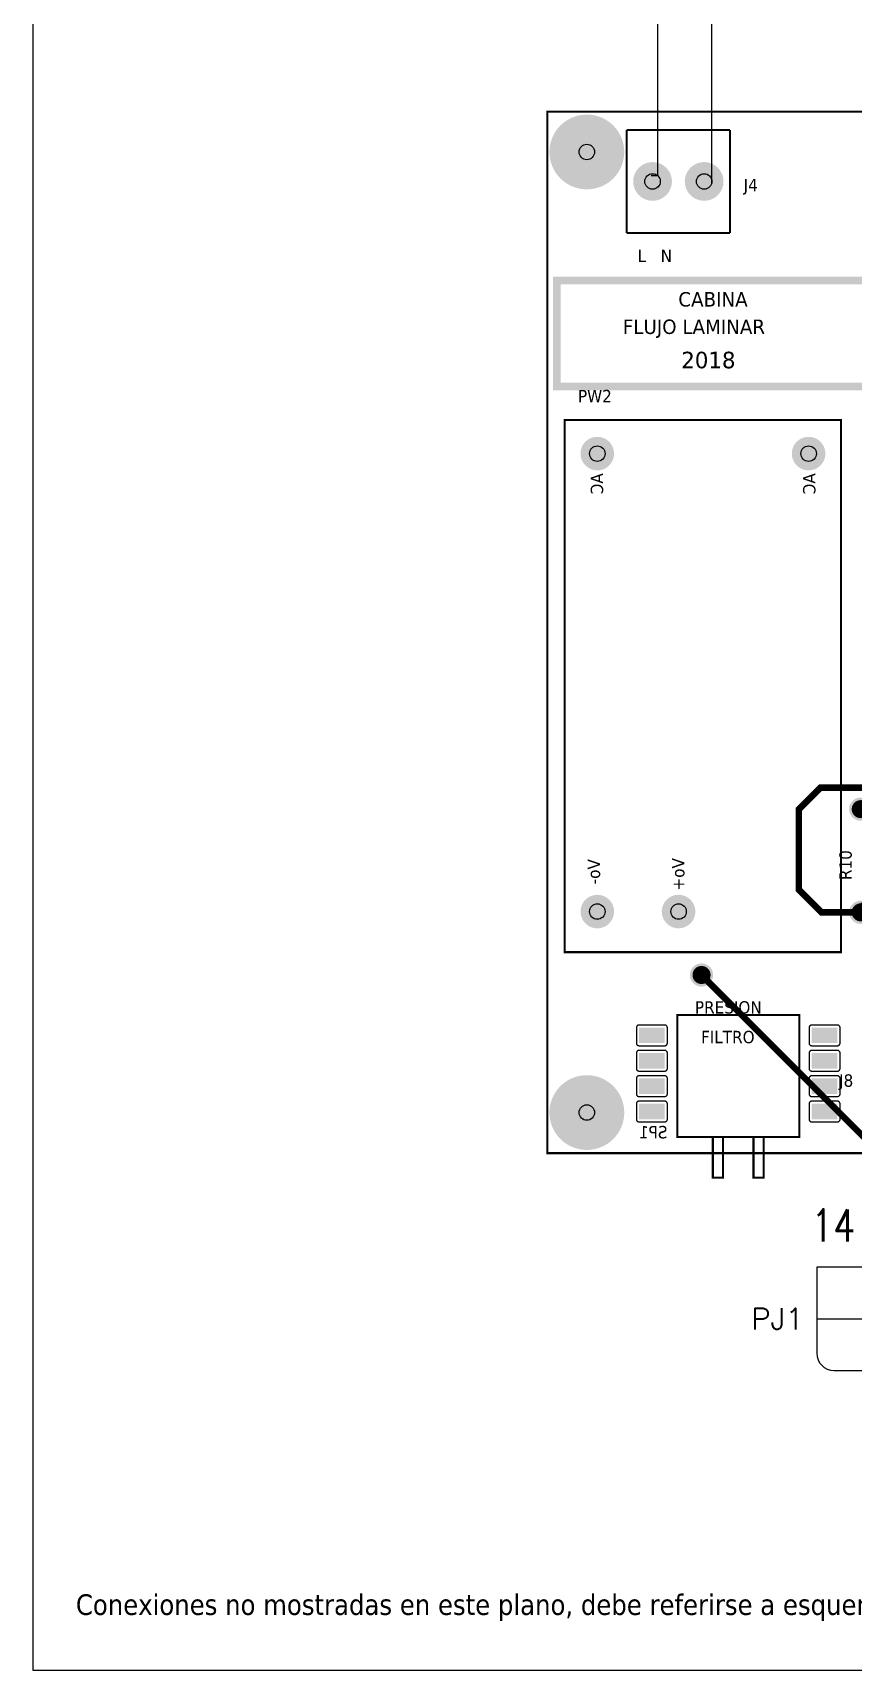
# Model space of a CAD drawing. Header units: millimetres. Extents: x 123.5 to 144.3, y 105.4 to 121.6.
# Drawn here: x 123.51 to 128.27, y 105.41 to 114.93 of the extents above; entities that cross this region are included whole.
import ezdxf
from ezdxf.enums import TextEntityAlignment as Align

# ---------------------------------------------------------------- set-up
doc = ezdxf.new("R2010")
doc.units = ezdxf.units.MM
for name, color, linetype in [('BLK_12AWG', 7, 'Continuous'), ('DESC', 250, 'Continuous'), ('MISC', 7, 'Continuous'), ('SYMS', 7, 'Continuous'), ('TAGS', 250, 'Continuous'), ('TERMS', 250, 'Continuous'), ('WIRES', 7, 'Continuous')]:
    doc.layers.add(name, color=color, linetype=linetype)
doc.layers.add('WIRENO', color=7, linetype='Continuous', true_color=0x000000)
doc.styles.get("Standard").update_dxf_attribs({"font": 'tahoma.ttf'})
doc.styles.add('WD', font='romans.shx')

# ---------------------------------------------------------------- blocks, each defined once
blk = doc.blocks.new('RPAD')
blk.add_trace([(-0.5, -0.5), (-0.5, 0.5), (0.5, -0.5), (0.5, 0.5)])
blk = doc.blocks.new('EPAD')
at = {"const_width": 0.5}
blk.add_lwpolyline([(-0.25, 0, 1), (0.25, 0, 1)], format="xyb", close=True, dxfattribs=at)
blk = doc.blocks.new('tarjetaconvariacion')
for points, const_width in [([(127.847, 109.7465), (133.0405, 109.7465), (133.0405, 113.7851), (127.847, 113.7851), (127.847, 109.7465)], 0.008), ([(127.847, 109.7465), (133.0405, 109.7465), (133.0405, 113.7851), (127.847, 113.7851), (127.847, 109.7465)], 0.008), ([(127.847, 109.7465), (133.0405, 109.7465), (133.0405, 113.7851), (127.847, 113.7851), (127.847, 109.7465)], 0.008), ([(128.1551, 113.7141), (128.1551, 113.3141)], 0.008), ([(128.1551, 113.7141), (128.5551, 113.7141)], 0.008), ([(128.1551, 113.7141), (128.1551, 113.3141)], 0.008), ([(128.1551, 113.7141), (128.5551, 113.7141)], 0.008), ([(128.1551, 113.7141), (128.1551, 113.3141)], 0.008), ([(128.1551, 113.7141), (128.5551, 113.7141)], 0.008), ([(128.5551, 113.7141), (128.5551, 113.3141)], 0.008), ([(128.5551, 113.7141), (128.5551, 113.3141)], 0.008), ([(128.5551, 113.7141), (128.5551, 113.3141)], 0.008), ([(128.1551, 113.3141), (128.5551, 113.3141)], 0.008), ([(128.1551, 113.3141), (128.5551, 113.3141)], 0.008), ([(128.1551, 113.3141), (128.5551, 113.3141)], 0.008), ([(127.8837, 112.7191), (129.1426, 112.7191), (129.1426, 113.1301), (127.8837, 113.1301), (127.8837, 112.7191)], 0.03), ([(127.8837, 112.7191), (129.1426, 112.7191), (129.1426, 113.1301), (127.8837, 113.1301), (127.8837, 112.7191)], 0.03), ([(127.8837, 112.7191), (129.1426, 112.7191), (129.1426, 113.1301), (127.8837, 113.1301), (127.8837, 112.7191)], 0.03), ([(127.915, 110.5258), (128.9859, 110.5258), (128.9859, 112.5888), (127.915, 112.5888), (127.915, 110.5258)], 0.008), ([(127.915, 110.5258), (128.9859, 110.5258), (128.9859, 112.5888), (127.915, 112.5888), (127.915, 110.5258)], 0.008), ([(127.915, 110.5258), (128.9859, 110.5258), (128.9859, 112.5888), (127.915, 112.5888), (127.915, 110.5258)], 0.008), ([(129.3411, 110.6874), (129.0775, 110.6874), (129.0679, 110.697), (129.062, 110.6804), (128.9097, 110.6804), (128.822, 110.768), (128.822, 111.0798), (128.906, 111.1638), (129.1495, 111.1638), (129.2154, 111.2298), (129.2154, 111.2864), (129.214, 111.2879)], 0.025), ([(128.4449, 110.4374), (129.0788, 109.8036), (129.5351, 109.8036)], 0.025), ([(128.3509, 109.8095), (128.8234, 109.8095), (128.8234, 110.282), (128.3509, 110.282), (128.3509, 109.8095)], 0.008), ([(128.3509, 109.8095), (128.8234, 109.8095), (128.8234, 110.282), (128.3509, 110.282), (128.3509, 109.8095)], 0.008), ([(128.3509, 109.8095), (128.8234, 109.8095), (128.8234, 110.282), (128.3509, 110.282), (128.3509, 109.8095)], 0.008), ([(128.4887, 109.652), (128.5281, 109.652), (128.5281, 109.8095), (128.4887, 109.8095), (128.4887, 109.652)], 0.008), ([(128.4887, 109.652), (128.5281, 109.652), (128.5281, 109.8095), (128.4887, 109.8095), (128.4887, 109.652)], 0.008), ([(128.4887, 109.652), (128.5281, 109.652), (128.5281, 109.8095), (128.4887, 109.8095), (128.4887, 109.652)], 0.008), ([(128.6462, 109.652), (128.6856, 109.652), (128.6856, 109.8095), (128.6462, 109.8095), (128.6462, 109.652)], 0.008), ([(128.6462, 109.652), (128.6856, 109.652), (128.6856, 109.8095), (128.6462, 109.8095), (128.6462, 109.652)], 0.008), ([(128.6462, 109.652), (128.6856, 109.652), (128.6856, 109.8095), (128.6462, 109.8095), (128.6462, 109.652)], 0.008)]:
    blk.add_lwpolyline(points, dxfattribs=dict(const_width=const_width))
for points in [[(128.3125, 110.1732), (128.3125, 110.2332), (128.3125, 110.2343), (128.3123, 110.2353), (128.3121, 110.2362), (128.3117, 110.2371), (128.3113, 110.238), (128.3108, 110.2388), (128.3103, 110.2396), (128.3096, 110.2403), (128.3089, 110.241), (128.3081, 110.2415), (128.3073, 110.242), (128.3064, 110.2424), (128.3055, 110.2428), (128.3045, 110.243), (128.3035, 110.2432), (128.3025, 110.2432), (128.2025, 110.2432), (128.2015, 110.2432), (128.2005, 110.243), (128.1995, 110.2428), (128.1986, 110.2424), (128.1977, 110.242), (128.1969, 110.2415), (128.1961, 110.241), (128.1954, 110.2403), (128.1948, 110.2396), (128.1942, 110.2388), (128.1937, 110.238), (128.1933, 110.2371), (128.1929, 110.2362), (128.1927, 110.2353), (128.1926, 110.2343), (128.1925, 110.2332), (128.1925, 110.1732), (128.1926, 110.1722), (128.1927, 110.1712), (128.1929, 110.1702), (128.1933, 110.1693), (128.1937, 110.1684), (128.1942, 110.1676), (128.1948, 110.1668), (128.1954, 110.1661), (128.1961, 110.1655), (128.1969, 110.1649), (128.1977, 110.1644), (128.1986, 110.164), (128.1995, 110.1637), (128.2005, 110.1634), (128.2015, 110.1633), (128.2025, 110.1632), (128.3025, 110.1632), (128.3035, 110.1633), (128.3045, 110.1634), (128.3055, 110.1637), (128.3064, 110.164), (128.3073, 110.1644), (128.3081, 110.1649), (128.3089, 110.1655), (128.3096, 110.1661), (128.3103, 110.1668), (128.3108, 110.1676), (128.3113, 110.1684), (128.3117, 110.1693), (128.3121, 110.1702), (128.3123, 110.1712), (128.3125, 110.1722), (128.3125, 110.1732)], [(128.9818, 110.1732), (128.9818, 110.2332), (128.9817, 110.2343), (128.9816, 110.2353), (128.9814, 110.2362), (128.981, 110.2371), (128.9806, 110.238), (128.9801, 110.2388), (128.9795, 110.2396), (128.9789, 110.2403), (128.9782, 110.241), (128.9774, 110.2415), (128.9766, 110.242), (128.9757, 110.2424), (128.9748, 110.2428), (128.9738, 110.243), (128.9728, 110.2432), (128.9718, 110.2432), (128.8718, 110.2432), (128.8708, 110.2432), (128.8697, 110.243), (128.8688, 110.2428), (128.8679, 110.2424), (128.867, 110.242), (128.8662, 110.2415), (128.8654, 110.241), (128.8647, 110.2403), (128.864, 110.2396), (128.8635, 110.2388), (128.863, 110.238), (128.8626, 110.2371), (128.8622, 110.2362), (128.862, 110.2353), (128.8618, 110.2343), (128.8618, 110.2332), (128.8618, 110.1732), (128.8618, 110.1722), (128.862, 110.1712), (128.8622, 110.1702), (128.8626, 110.1693), (128.863, 110.1684), (128.8635, 110.1676), (128.864, 110.1668), (128.8647, 110.1661), (128.8654, 110.1655), (128.8662, 110.1649), (128.867, 110.1644), (128.8679, 110.164), (128.8688, 110.1637), (128.8697, 110.1634), (128.8708, 110.1633), (128.8718, 110.1632), (128.9718, 110.1632), (128.9728, 110.1633), (128.9738, 110.1634), (128.9748, 110.1637), (128.9757, 110.164), (128.9766, 110.1644), (128.9774, 110.1649), (128.9782, 110.1655), (128.9789, 110.1661), (128.9795, 110.1668), (128.9801, 110.1676), (128.9806, 110.1684), (128.981, 110.1693), (128.9814, 110.1702), (128.9816, 110.1712), (128.9817, 110.1722), (128.9818, 110.1732)], [(128.3125, 110.0748), (128.3125, 110.1348), (128.3125, 110.1358), (128.3123, 110.1368), (128.3121, 110.1378), (128.3117, 110.1387), (128.3113, 110.1396), (128.3108, 110.1404), (128.3103, 110.1412), (128.3096, 110.1419), (128.3089, 110.1425), (128.3081, 110.1431), (128.3073, 110.1436), (128.3064, 110.144), (128.3055, 110.1443), (128.3045, 110.1446), (128.3035, 110.1447), (128.3025, 110.1448), (128.2025, 110.1448), (128.2015, 110.1447), (128.2005, 110.1446), (128.1995, 110.1443), (128.1986, 110.144), (128.1977, 110.1436), (128.1969, 110.1431), (128.1961, 110.1425), (128.1954, 110.1419), (128.1948, 110.1412), (128.1942, 110.1404), (128.1937, 110.1396), (128.1933, 110.1387), (128.1929, 110.1378), (128.1927, 110.1368), (128.1926, 110.1358), (128.1925, 110.1348), (128.1925, 110.0748), (128.1926, 110.0737), (128.1927, 110.0727), (128.1929, 110.0718), (128.1933, 110.0709), (128.1937, 110.07), (128.1942, 110.0692), (128.1948, 110.0684), (128.1954, 110.0677), (128.1961, 110.067), (128.1969, 110.0665), (128.1977, 110.066), (128.1986, 110.0656), (128.1995, 110.0652), (128.2005, 110.065), (128.2015, 110.0648), (128.2025, 110.0648), (128.3025, 110.0648), (128.3035, 110.0648), (128.3045, 110.065), (128.3055, 110.0652), (128.3064, 110.0656), (128.3073, 110.066), (128.3081, 110.0665), (128.3089, 110.067), (128.3096, 110.0677), (128.3103, 110.0684), (128.3108, 110.0692), (128.3113, 110.07), (128.3117, 110.0709), (128.3121, 110.0718), (128.3123, 110.0727), (128.3125, 110.0737), (128.3125, 110.0748)], [(128.9818, 110.0748), (128.9818, 110.1348), (128.9817, 110.1358), (128.9816, 110.1368), (128.9814, 110.1378), (128.981, 110.1387), (128.9806, 110.1396), (128.9801, 110.1404), (128.9795, 110.1412), (128.9789, 110.1419), (128.9782, 110.1425), (128.9774, 110.1431), (128.9766, 110.1436), (128.9757, 110.144), (128.9748, 110.1443), (128.9738, 110.1446), (128.9728, 110.1447), (128.9718, 110.1448), (128.8718, 110.1448), (128.8708, 110.1447), (128.8697, 110.1446), (128.8688, 110.1443), (128.8679, 110.144), (128.867, 110.1436), (128.8662, 110.1431), (128.8654, 110.1425), (128.8647, 110.1419), (128.864, 110.1412), (128.8635, 110.1404), (128.863, 110.1396), (128.8626, 110.1387), (128.8622, 110.1378), (128.862, 110.1368), (128.8618, 110.1358), (128.8618, 110.1348), (128.8618, 110.0748), (128.8618, 110.0737), (128.862, 110.0727), (128.8622, 110.0718), (128.8626, 110.0709), (128.863, 110.07), (128.8635, 110.0692), (128.864, 110.0684), (128.8647, 110.0677), (128.8654, 110.067), (128.8662, 110.0665), (128.867, 110.066), (128.8679, 110.0656), (128.8688, 110.0652), (128.8697, 110.065), (128.8708, 110.0648), (128.8718, 110.0648), (128.9718, 110.0648), (128.9728, 110.0648), (128.9738, 110.065), (128.9748, 110.0652), (128.9757, 110.0656), (128.9766, 110.066), (128.9774, 110.0665), (128.9782, 110.067), (128.9789, 110.0677), (128.9795, 110.0684), (128.9801, 110.0692), (128.9806, 110.07), (128.981, 110.0709), (128.9814, 110.0718), (128.9816, 110.0727), (128.9817, 110.0737), (128.9818, 110.0748)], [(128.3125, 109.9764), (128.3125, 110.0364), (128.3125, 110.0374), (128.3123, 110.0384), (128.3121, 110.0394), (128.3117, 110.0403), (128.3113, 110.0412), (128.3108, 110.042), (128.3103, 110.0428), (128.3096, 110.0435), (128.3089, 110.0441), (128.3081, 110.0447), (128.3073, 110.0452), (128.3064, 110.0456), (128.3055, 110.0459), (128.3045, 110.0462), (128.3035, 110.0463), (128.3025, 110.0464), (128.2025, 110.0464), (128.2015, 110.0463), (128.2005, 110.0462), (128.1995, 110.0459), (128.1986, 110.0456), (128.1977, 110.0452), (128.1969, 110.0447), (128.1961, 110.0441), (128.1954, 110.0435), (128.1948, 110.0428), (128.1942, 110.042), (128.1937, 110.0412), (128.1933, 110.0403), (128.1929, 110.0394), (128.1927, 110.0384), (128.1926, 110.0374), (128.1925, 110.0364), (128.1925, 109.9764), (128.1926, 109.9753), (128.1927, 109.9743), (128.1929, 109.9733), (128.1933, 109.9724), (128.1937, 109.9715), (128.1942, 109.9707), (128.1948, 109.97), (128.1954, 109.9693), (128.1961, 109.9686), (128.1969, 109.968), (128.1977, 109.9675), (128.1986, 109.9671), (128.1995, 109.9668), (128.2005, 109.9666), (128.2015, 109.9664), (128.2025, 109.9664), (128.3025, 109.9664), (128.3035, 109.9664), (128.3045, 109.9666), (128.3055, 109.9668), (128.3064, 109.9671), (128.3073, 109.9675), (128.3081, 109.968), (128.3089, 109.9686), (128.3096, 109.9693), (128.3103, 109.97), (128.3108, 109.9707), (128.3113, 109.9715), (128.3117, 109.9724), (128.3121, 109.9733), (128.3123, 109.9743), (128.3125, 109.9753), (128.3125, 109.9764)], [(128.9818, 109.9764), (128.9818, 110.0364), (128.9817, 110.0374), (128.9816, 110.0384), (128.9814, 110.0394), (128.981, 110.0403), (128.9806, 110.0412), (128.9801, 110.042), (128.9795, 110.0428), (128.9789, 110.0435), (128.9782, 110.0441), (128.9774, 110.0447), (128.9766, 110.0452), (128.9757, 110.0456), (128.9748, 110.0459), (128.9738, 110.0462), (128.9728, 110.0463), (128.9718, 110.0464), (128.8718, 110.0464), (128.8708, 110.0463), (128.8697, 110.0462), (128.8688, 110.0459), (128.8679, 110.0456), (128.867, 110.0452), (128.8662, 110.0447), (128.8654, 110.0441), (128.8647, 110.0435), (128.864, 110.0428), (128.8635, 110.042), (128.863, 110.0412), (128.8626, 110.0403), (128.8622, 110.0394), (128.862, 110.0384), (128.8618, 110.0374), (128.8618, 110.0364), (128.8618, 109.9764), (128.8618, 109.9753), (128.862, 109.9743), (128.8622, 109.9733), (128.8626, 109.9724), (128.863, 109.9715), (128.8635, 109.9707), (128.864, 109.97), (128.8647, 109.9693), (128.8654, 109.9686), (128.8662, 109.968), (128.867, 109.9675), (128.8679, 109.9671), (128.8688, 109.9668), (128.8697, 109.9666), (128.8708, 109.9664), (128.8718, 109.9664), (128.9718, 109.9664), (128.9728, 109.9664), (128.9738, 109.9666), (128.9748, 109.9668), (128.9757, 109.9671), (128.9766, 109.9675), (128.9774, 109.968), (128.9782, 109.9686), (128.9789, 109.9693), (128.9795, 109.97), (128.9801, 109.9707), (128.9806, 109.9715), (128.981, 109.9724), (128.9814, 109.9733), (128.9816, 109.9743), (128.9817, 109.9753), (128.9818, 109.9764)], [(128.3125, 109.8779), (128.3125, 109.9379), (128.3125, 109.939), (128.3123, 109.94), (128.3121, 109.9409), (128.3117, 109.9419), (128.3113, 109.9427), (128.3108, 109.9436), (128.3103, 109.9443), (128.3096, 109.945), (128.3089, 109.9457), (128.3081, 109.9463), (128.3073, 109.9467), (128.3064, 109.9472), (128.3055, 109.9475), (128.3045, 109.9477), (128.3035, 109.9479), (128.3025, 109.9479), (128.2025, 109.9479), (128.2015, 109.9479), (128.2005, 109.9477), (128.1995, 109.9475), (128.1986, 109.9472), (128.1977, 109.9467), (128.1969, 109.9463), (128.1961, 109.9457), (128.1954, 109.945), (128.1948, 109.9443), (128.1942, 109.9436), (128.1937, 109.9427), (128.1933, 109.9419), (128.1929, 109.9409), (128.1927, 109.94), (128.1926, 109.939), (128.1925, 109.9379), (128.1925, 109.8779), (128.1926, 109.8769), (128.1927, 109.8759), (128.1929, 109.8749), (128.1933, 109.874), (128.1937, 109.8731), (128.1942, 109.8723), (128.1948, 109.8715), (128.1954, 109.8708), (128.1961, 109.8702), (128.1969, 109.8696), (128.1977, 109.8691), (128.1986, 109.8687), (128.1995, 109.8684), (128.2005, 109.8681), (128.2015, 109.868), (128.2025, 109.8679), (128.3025, 109.8679), (128.3035, 109.868), (128.3045, 109.8681), (128.3055, 109.8684), (128.3064, 109.8687), (128.3073, 109.8691), (128.3081, 109.8696), (128.3089, 109.8702), (128.3096, 109.8708), (128.3103, 109.8715), (128.3108, 109.8723), (128.3113, 109.8731), (128.3117, 109.874), (128.3121, 109.8749), (128.3123, 109.8759), (128.3125, 109.8769), (128.3125, 109.8779)], [(128.9818, 109.8779), (128.9818, 109.9379), (128.9817, 109.939), (128.9816, 109.94), (128.9814, 109.9409), (128.981, 109.9419), (128.9806, 109.9427), (128.9801, 109.9436), (128.9795, 109.9443), (128.9789, 109.945), (128.9782, 109.9457), (128.9774, 109.9463), (128.9766, 109.9467), (128.9757, 109.9472), (128.9748, 109.9475), (128.9738, 109.9477), (128.9728, 109.9479), (128.9718, 109.9479), (128.8718, 109.9479), (128.8708, 109.9479), (128.8697, 109.9477), (128.8688, 109.9475), (128.8679, 109.9472), (128.867, 109.9467), (128.8662, 109.9463), (128.8654, 109.9457), (128.8647, 109.945), (128.864, 109.9443), (128.8635, 109.9436), (128.863, 109.9427), (128.8626, 109.9419), (128.8622, 109.9409), (128.862, 109.94), (128.8618, 109.939), (128.8618, 109.9379), (128.8618, 109.8779), (128.8618, 109.8769), (128.862, 109.8759), (128.8622, 109.8749), (128.8626, 109.874), (128.863, 109.8731), (128.8635, 109.8723), (128.864, 109.8715), (128.8647, 109.8708), (128.8654, 109.8702), (128.8662, 109.8696), (128.867, 109.8691), (128.8679, 109.8687), (128.8688, 109.8684), (128.8697, 109.8681), (128.8708, 109.868), (128.8718, 109.8679), (128.9718, 109.8679), (128.9728, 109.868), (128.9738, 109.8681), (128.9748, 109.8684), (128.9757, 109.8687), (128.9766, 109.8691), (128.9774, 109.8696), (128.9782, 109.8702), (128.9789, 109.8708), (128.9795, 109.8715), (128.9801, 109.8723), (128.9806, 109.8731), (128.981, 109.874), (128.9814, 109.8749), (128.9816, 109.8759), (128.9817, 109.8769), (128.9818, 109.8779)]]:
    blk.add_lwpolyline(points, close=True)
for centre, radius in [((128.0005, 113.6284), 0.03), ((128.2551, 113.5141), 0.03), ((128.4551, 113.5141), 0.03), ((128.041, 112.4589), 0.03), ((128.8599, 112.4589), 0.03), ((128.041, 110.6833), 0.03), ((128.356, 110.6833), 0.03), ((128.4449, 110.4374), 0.025), ((128.0005, 109.904), 0.03)]:
    blk.add_circle(centre, radius)
for p, xscale, yscale in [((128.0005, 113.6284), 0.29, 0.29), ((128.0005, 113.6284), 0.25, 0.25), ((128.2551, 113.5141), 0.15, 0.15), ((128.4551, 113.5141), 0.15, 0.15), ((128.2551, 113.5141), 0.12, 0.12), ((128.4551, 113.5141), 0.12, 0.12), ((128.041, 112.4589), 0.13, 0.13), ((128.041, 112.4589), 0.1, 0.1), ((128.8599, 112.4589), 0.13, 0.13), ((128.8599, 112.4589), 0.1, 0.1), ((129.062, 111.0804), 0.09, 0.09), ((129.062, 111.0804), 0.07, 0.07), ((128.041, 110.6833), 0.13, 0.13), ((128.041, 110.6833), 0.1, 0.1), ((128.356, 110.6833), 0.13, 0.13), ((128.356, 110.6833), 0.1, 0.1), ((129.062, 110.6804), 0.09, 0.09), ((129.062, 110.6804), 0.07, 0.07), ((128.4449, 110.4374), 0.09, 0.09), ((128.4449, 110.4374), 0.07, 0.07), ((128.0005, 109.904), 0.29, 0.29), ((128.0005, 109.904), 0.25, 0.25)]:
    blk.add_blockref('EPAD', p, dxfattribs=dict(xscale=xscale, yscale=yscale))
at = {"xscale": 0.06, "yscale": 0.1, "rotation": 270}
for p in [(128.2525, 110.2032), (128.9218, 110.2032), (128.2525, 110.1048), (128.9218, 110.1048), (128.2525, 110.0064), (128.9218, 110.0064), (128.2525, 109.9079), (128.9218, 109.9079)]:
    blk.add_blockref('RPAD', p, dxfattribs=at)
for s, height, width, p in [('J4', 0.048, 1.041667, (128.6082, 113.4761)), ('J4', 0.048, 1.041667, (128.6082, 113.4761)), ('J4', 0.048, 1.041667, (128.6082, 113.4761)), ('L   N', 0.048, 1.041667, (128.1974, 113.2013)), ('L   N', 0.048, 1.041667, (128.1974, 113.2013)), ('L   N', 0.048, 1.041667, (128.1974, 113.2013)), ('CABINA', 0.056, 1.071429, (128.355, 113.0291)), ('CABINA', 0.056, 1.071429, (128.355, 113.0291)), ('CABINA', 0.056, 1.071429, (128.355, 113.0291)), ('FLUJO LAMINAR', 0.056, 1.071429, (128.1397, 112.9228)), ('FLUJO LAMINAR', 0.056, 1.071429, (128.1397, 112.9228)), ('FLUJO LAMINAR', 0.056, 1.071429, (128.1397, 112.9228)), ('2018', 0.064, 1.09375, (128.3664, 112.7898)), ('2018', 0.064, 1.09375, (128.3664, 112.7898)), ('2018', 0.064, 1.09375, (128.3664, 112.7898)), ('PW2', 0.048, 1.041667, (127.966, 112.6578)), ('PW2', 0.048, 1.041667, (127.966, 112.6578)), ('PW2', 0.048, 1.041667, (127.966, 112.6578)), ('PRESION', 0.048, 1.041667, (128.419, 110.2879)), ('PRESION', 0.048, 1.041667, (128.419, 110.2879)), ('PRESION', 0.048, 1.041667, (128.419, 110.2879)), ('FILTRO', 0.048, 1.041667, (128.443, 110.1729)), ('FILTRO', 0.048, 1.041667, (128.443, 110.1729)), ('FILTRO', 0.048, 1.041667, (128.443, 110.1729)), ('J8', 0.048, 1.041667, (128.978, 110.0042)), ('J8', 0.048, 1.041667, (128.978, 110.0042)), ('J8', 0.048, 1.041667, (128.978, 110.0042))]:
    blk.add_text(s, height=height, dxfattribs=dict(width=width)).set_placement(p)
at = {"text_generation_flag": 2, "width": 1.041667}
for s, p in [('AC', (128.0635, 112.3828)), ('AC', (128.0635, 112.3828)), ('AC', (128.0635, 112.3828)), ('AC', (128.8863, 112.3828)), ('AC', (128.8863, 112.3828)), ('AC', (128.8863, 112.3828)), ('Vo-', (128.0517, 110.8867)), ('Vo-', (128.0517, 110.8867)), ('Vo-', (128.0517, 110.8867)), ('Vo+', (128.3785, 110.8907)), ('Vo+', (128.3785, 110.8907)), ('Vo+', (128.3785, 110.8907))]:
    blk.add_text(s, height=0.048, rotation=90, dxfattribs=at).set_placement(p)
at = {"width": 1.041667}
blk.add_text('R10', height=0.048, rotation=90, dxfattribs=at).set_placement((129.027, 110.8054))
blk.add_text('R10', height=0.048, rotation=90, dxfattribs=at).set_placement((129.027, 110.8054))
blk.add_text('R10', height=0.048, rotation=90, dxfattribs=at).set_placement((129.027, 110.8054))
at = {"text_generation_flag": 2, "width": 1.041667}
blk.add_text('SP1', height=0.048, dxfattribs=at).set_placement((128.3131, 109.804))
blk.add_text('SP1', height=0.048, dxfattribs=at).set_placement((128.3131, 109.804))
blk.add_text('SP1', height=0.048, dxfattribs=at).set_placement((128.3131, 109.804))
blk = doc.blocks.new('VCN1_1PJ_5DE7')
at = {"layer": 'SYMS'}
for p, q in [((-0.3, 0.3), (-0.3, -0.2)), ((1.5, 0.3), (-0.3, 0.3)), ((1.5, -0.2), (1.5, 0.3)), ((-0.3, 0), (1.5, 0)), ((-0.2, -0.3), (1.4, -0.3))]:
    blk.add_line(p, q, dxfattribs=at)
for centre, start, end in [((-0.2, -0.2), 180, 270), ((1.4, -0.2), 270, 0)]:
    blk.add_arc(centre, 0.1, start, end, dxfattribs=at)
at = {"layer": 'DESC', "style": 'WD', "flags": 1}
blk.add_attdef('WD_JUMPERS', (0, 0), '', height=0.01, dxfattribs=at)
at = {"layer": 'SYMS', "linetype": 'Continuous', "style": 'WD', "flags": 8}
for tag, p in [('TERMDESC01J', (-0.05, 0.4)), ('TERMDESC02J', (0.35, 0.4)), ('TERMDESC03J', (0.75, 0.4)), ('TERMDESC04J', (1.15, 0.4))]:
    blk.add_attdef(tag, p, '', height=0.1, rotation=90, dxfattribs=at)
for tag, p in [('X2WIRE01J', (0.05, 0.4)), ('X2WIRE02J', (0.45, 0.4)), ('X2WIRE03J', (0.85, 0.4)), ('X2WIRE04J', (1.25, 0.4))]:
    blk.add_attdef(tag, text='', height=0.1, rotation=90, dxfattribs=at).set_placement(p, align=Align.TOP_LEFT)
at = {"layer": 'SYMS', "style": 'WD', "width": 0.7}
for tag, p in [('INST', (-0.3812, 0.8123)), ('LOC', (-0.3812, 0.6427)), ('DESC1', (-0.375, 0.4687)), ('DESC2', (-0.375, 0.2875)), ('DESC3', (-0.375, 0.1125)), ('XREF', (-0.375, -0.2375))]:
    blk.add_attdef(tag, text='', height=0.125, dxfattribs=at).set_placement(p, align=Align.RIGHT)
at = {"layer": 'SYMS', "style": 'WD'}
for tag, p, flags in [('ACE_FLAG', (-0.2071, 0.4342), 9), ('FAMILY', (-0.1942, 0.4074), 9), ('X2TERM01J', (0, 0.3), 1), ('X2TERM02J', (0.4, 0.3), 1), ('X2TERM03J', (0.8, 0.3), 1), ('X2TERM04J', (1.2, 0.3), 1), ('WDBLKNAM', (0.175, 0.125), 9), ('GENDER', (0.1093, 0.0795), 9), ('X1LINK', (1.575, 0), 1), ('X8TERM01P', (0, -0.3), 1), ('X8TERM02P', (0.4, -0.3), 1), ('X8TERM03P', (0.8, -0.3), 1), ('X8TERM04P', (1.2, -0.3), 1)]:
    blk.add_attdef(tag, p, '', height=0.01, dxfattribs=dict(at, flags=flags))
at = {"layer": 'SYMS', "linetype": 'Continuous', "style": 'WD', "flags": 9}
for tag, p in [('ASSYCODE', (-0.1875, 0.3125)), ('MFG', (-0.1711, 0.3438)), ('CAT', (-0.1692, 0.3632))]:
    blk.add_attdef(tag, text='', height=0.01, dxfattribs=at).set_placement(p, align=Align.CENTER)
at = {"layer": 'SYMS', "color": 7, "style": 'WD'}
for tag, p in [('X2_TINY_DOT_DONT_REMOVE_01J', (0, 0.3)), ('X2_TINY_DOT_DONT_REMOVE_02J', (0.4, 0.3)), ('X2_TINY_DOT_DONT_REMOVE_03J', (0.8, 0.3)), ('X2_TINY_DOT_DONT_REMOVE_04J', (1.2, 0.3)), ('X8_TINY_DOT_DONT_REMOVE_01P', (0, -0.3)), ('X8_TINY_DOT_DONT_REMOVE_02P', (0.4, -0.3)), ('X8_TINY_DOT_DONT_REMOVE_03P', (0.8, -0.3)), ('X8_TINY_DOT_DONT_REMOVE_04P', (1.2, -0.3))]:
    blk.add_attdef(tag, p, '', height=0.0001, dxfattribs=at)
at = {"layer": 'SYMS', "linetype": 'Continuous', "style": 'WD'}
for tag, flags, p in [('TERM01J', 9, (0, 0.15)), ('TERM02J', 9, (0.4, 0.15)), ('TERM03J', 9, (0.8, 0.15)), ('TERM04J', 9, (1.2, 0.15)), ('TERM01P', 8, (0, -0.15)), ('TERM02P', 8, (0.4, -0.15)), ('TERM03P', 8, (0.8, -0.15)), ('TERM04P', 8, (1.2, -0.15))]:
    blk.add_attdef(tag, text='', height=0.125, dxfattribs=dict(at, flags=flags)).set_placement(p, align=Align.MIDDLE_CENTER)
at = {"layer": 'SYMS', "style": 'WD'}
blk.add_attdef('TAG1', text='', height=0.125, dxfattribs=at).set_placement((-0.375, -0.0625), align=Align.RIGHT)
at = {"layer": 'SYMS', "linetype": 'Continuous', "style": 'WD', "flags": 8}
for tag, p in [('TERMDESC01P', (-0.05, -0.4)), ('TERMDESC02P', (0.35, -0.4)), ('TERMDESC03P', (0.75, -0.4)), ('TERMDESC04P', (1.15, -0.4))]:
    blk.add_attdef(tag, text='', height=0.1, rotation=90, dxfattribs=at).set_placement(p, align=Align.RIGHT)
for tag, p in [('X8WIRE01P', (0.05, -0.4)), ('X8WIRE02P', (0.45, -0.4)), ('X8WIRE03P', (0.85, -0.4)), ('X8WIRE04P', (1.25, -0.4))]:
    blk.add_attdef(tag, text='', height=0.1, rotation=90, dxfattribs=at).set_placement(p, align=Align.TOP_RIGHT)
blk = doc.blocks.new('WD_WNV')
at = {"style": 'WD', "flags": 1}
for tag, p in [('W01USER', (-0.0625, 0.0938)), ('W02USER', (-0.0625, 0.0859)), ('W03USER', (-0.0625, 0.0781)), ('W04USER', (-0.0625, 0.0703)), ('W05USER', (-0.0625, 0.0625)), ('W06USER', (-0.0625, 0.0547)), ('W07USER', (-0.0625, 0.0469)), ('W08USER', (-0.0625, 0.0391)), ('W09USER', (-0.0625, 0.0312)), ('W10USER', (-0.0625, 0.0234))]:
    blk.add_attdef(tag, text='', height=0.005, dxfattribs=at).set_placement(p, align=Align.CENTER)
at = {"linetype": 'Continuous', "style": 'WD', "width": 0.8}
blk.add_attdef('WIRENO', text='', height=0.125, dxfattribs=at).set_placement((-0.05, 0), align=Align.MIDDLE_RIGHT)

msp = doc.modelspace()

# ---------------------------------------------------------------- linework, layer by layer
at = {"color": 7, "linetype": 'Continuous'}
for p, q in [((123.5055, 121.5905), (123.5055, 105.4055)), ((123.5055, 105.4055), (144.2555, 105.4055))]:
    msp.add_line(p, q, dxfattribs=at)
at = {"layer": 'BLK_12AWG'}
msp.add_line((127.4518, 114.0534), (127.4518, 116.4597), dxfattribs=at)
at = {"layer": 'WIRES'}
for p, q in [((127.1378, 116.5641), (127.1378, 114.0959)), ((127.1378, 114.0959), (127.101, 114.0959))]:
    msp.add_line(p, q, dxfattribs=at)

# ---------------------------------------------------------------- block references
at = {"layer": 'DESC', "xscale": 1.5, "yscale": 1.5, "zscale": 1.5}
msp.add_blockref('tarjetaconvariacion', (-65.2745, -56.2071), dxfattribs=at)
at = {"layer": 'DESC'}
ref = msp.add_blockref('VCN1_1PJ_5DE7', (128.3622, 107.4496), dxfattribs=at)
ref.add_attrib('TAG1', 'PJ1', dxfattribs={"layer": 'TAGS', "height": 0.125, "style": 'WD'}).set_placement((127.9872, 107.3871), align=Align.RIGHT)
ref.add_attrib('X8_TINY_DOT_DONT_REMOVE_01P', '.', (128.3622, 107.1496), dxfattribs={"layer": 'MISC', "color": 7, "height": 0.0001, "style": 'WD'})
ref.add_attrib('X2_TINY_DOT_DONT_REMOVE_01J', '.', (128.3622, 107.7496), dxfattribs={"layer": 'MISC', "color": 7, "height": 0.0001, "style": 'WD'})
ref.add_attrib('TERM01P', '1', dxfattribs={"layer": 'TERMS', "linetype": 'Continuous', "height": 0.125, "style": 'WD', "flags": 8}).set_placement((128.3622, 107.2996), align=Align.MIDDLE_CENTER)
ref.add_attrib('X8_TINY_DOT_DONT_REMOVE_02P', '.', (128.7622, 107.1496), dxfattribs={"layer": 'MISC', "color": 7, "height": 0.0001, "style": 'WD'})
ref.add_attrib('X2_TINY_DOT_DONT_REMOVE_02J', '.', (128.7622, 107.7496), dxfattribs={"layer": 'MISC', "color": 7, "height": 0.0001, "style": 'WD'})
ref.add_attrib('TERM02P', '2', dxfattribs={"layer": 'TERMS', "linetype": 'Continuous', "height": 0.125, "style": 'WD', "flags": 8}).set_placement((128.7622, 107.2996), align=Align.MIDDLE_CENTER)
ref.add_attrib('X8_TINY_DOT_DONT_REMOVE_03P', '.', (129.1622, 107.1496), dxfattribs={"layer": 'MISC', "color": 7, "height": 0.0001, "style": 'WD'})
ref.add_attrib('X2_TINY_DOT_DONT_REMOVE_03J', '.', (129.1622, 107.7496), dxfattribs={"layer": 'MISC', "color": 7, "height": 0.0001, "style": 'WD'})
ref.add_attrib('TERM03P', '3', dxfattribs={"layer": 'TERMS', "linetype": 'Continuous', "height": 0.125, "style": 'WD', "flags": 8}).set_placement((129.1622, 107.2996), align=Align.MIDDLE_CENTER)
ref.add_attrib('X8_TINY_DOT_DONT_REMOVE_04P', '.', (129.5622, 107.1496), dxfattribs={"layer": 'MISC', "color": 7, "height": 0.0001, "style": 'WD'})
ref.add_attrib('X2_TINY_DOT_DONT_REMOVE_04J', '.', (129.5622, 107.7496), dxfattribs={"layer": 'MISC', "color": 7, "height": 0.0001, "style": 'WD'})
ref.add_attrib('TERM04P', '4', dxfattribs={"layer": 'TERMS', "linetype": 'Continuous', "height": 0.125, "style": 'WD', "flags": 8}).set_placement((129.5622, 107.2996), align=Align.MIDDLE_CENTER)
at = {"layer": 'WIRENO'}
ref = msp.add_blockref('WD_WNV', (128.3622, 107.9919), dxfattribs=dict(at, xscale=1.5, yscale=1.5, zscale=1.5))
ref.add_attrib('WIRENO', '14', dxfattribs={"linetype": 'Continuous', "height": 0.1875, "style": 'WD', "width": 0.8}).set_placement((128.2872, 107.9919), align=Align.MIDDLE_RIGHT)

# ---------------------------------------------------------------- texts
at = {"insert": (123.7561, 105.8471), "char_height": 0.12, "attachment_point": 1}
msp.add_mtext_dynamic_manual_height_columns('Conexiones no mostradas en este plano, debe referirse a esquema electronico', width=9.456212, gutter_width=0.05, heights=[0], dxfattribs=at)

doc.saveas('drawing.dxf')
